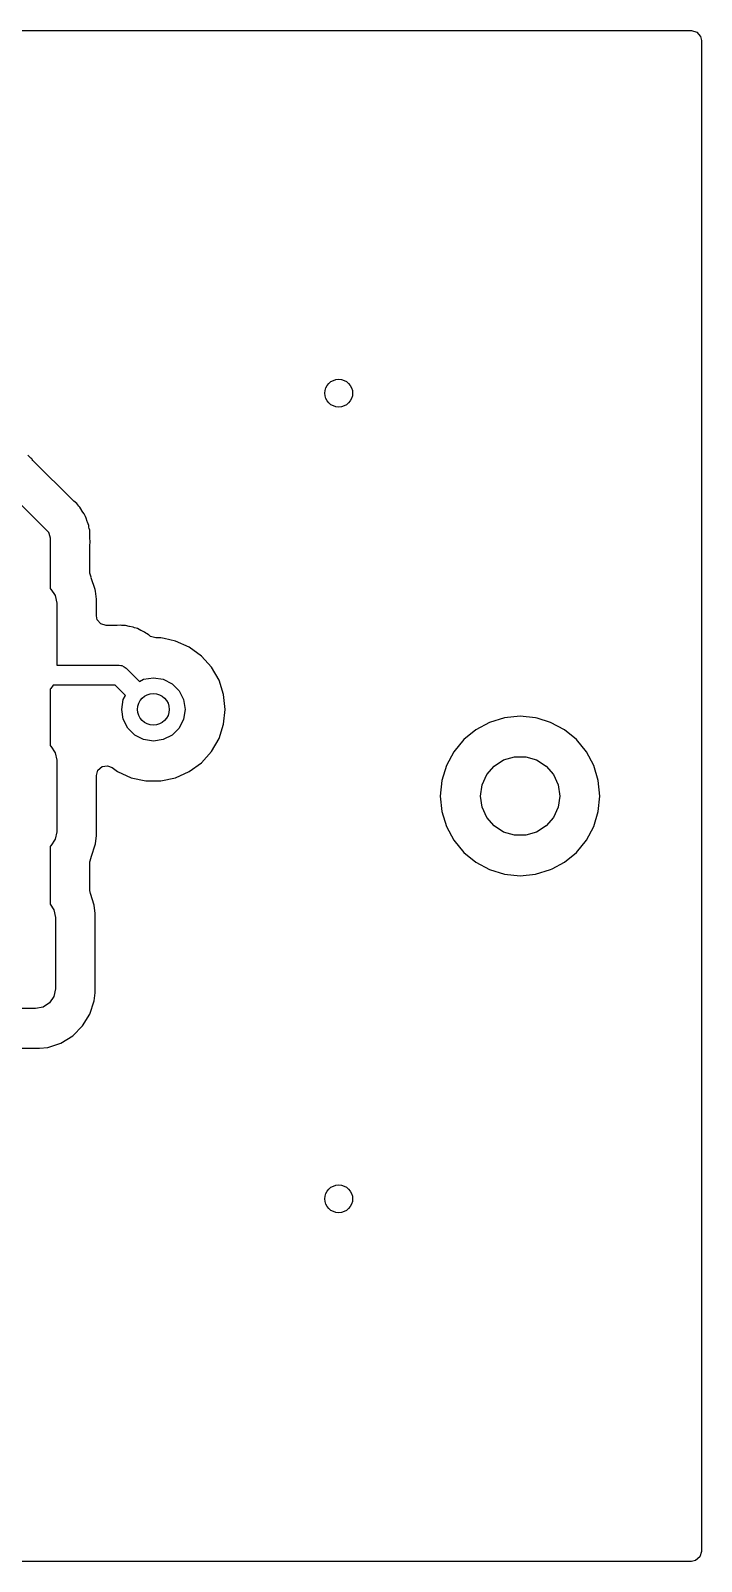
# Model space of a CAD drawing. Extents: x 3.82 to 4.98, y -3.18 to -2.42.
# Drawn here: x 4.647 to 4.98, y -3.18 to -2.42 of the extents above; entities that cross this region are included whole.
import ezdxf

# ---------------------------------------------------------------- set-up
doc = ezdxf.new("R2010")
doc.units = 0
doc.header["$MEASUREMENT"] = 0
doc.layers.add('BLACK', color=7, linetype='CONTINUOUS')

msp = doc.modelspace()

# ---------------------------------------------------------------- linework, layer by layer
at = {"layer": 'BLACK', "linetype": 'CONTINUOUS'}
for p, q in [((4.24125, -2.42), (4.97512, -2.42)), ((4.97512, -2.42), (4.97776, -2.42077)), ((4.97776, -2.42077), (4.97956, -2.42285)), ((4.97956, -2.42285), (4.98, -2.42488)), ((4.98, -2.42488), (4.98, -3.17512)), ((4.64718, -2.63226), (4.6456, -2.63077)), ((4.64758, -2.63263), (4.64718, -2.63226)), ((4.64778, -2.63287), (4.64758, -2.63263)), ((4.64779, -2.63286), (4.64778, -2.63287)), ((4.64817, -2.63335), (4.64779, -2.63286)), ((4.66836, -2.65353), (4.64817, -2.63335)), ((4.63194, -2.64498), (4.65533, -2.66837)), ((4.66853, -2.65369), (4.66836, -2.65353)), ((4.66994, -2.65486), (4.66853, -2.65369)), ((4.67041, -2.6555), (4.66994, -2.65486)), ((4.67091, -2.65608), (4.67041, -2.6555)), ((4.67146, -2.65664), (4.67091, -2.65608)), ((4.6724, -2.65822), (4.67146, -2.65664)), ((4.67146, -2.65664), (4.67146, -2.65664)), ((4.67252, -2.65841), (4.6724, -2.65822)), ((4.6736, -2.65989), (4.67252, -2.65841)), ((4.67389, -2.66063), (4.6736, -2.65989)), ((4.6736, -2.65989), (4.6736, -2.65989)), ((4.67423, -2.66131), (4.67389, -2.66063)), ((4.67463, -2.66199), (4.67423, -2.66131)), ((4.67514, -2.66376), (4.67463, -2.66199)), ((4.67463, -2.66199), (4.67463, -2.66199)), ((4.67522, -2.66397), (4.67514, -2.66376)), ((4.67589, -2.66568), (4.67522, -2.66397)), ((4.67599, -2.66646), (4.67589, -2.66568)), ((4.67615, -2.66721), (4.67599, -2.66646)), ((4.67637, -2.66797), (4.67615, -2.66721)), ((4.65533, -2.66837), (4.65586, -2.66907)), ((4.65586, -2.66907), (4.65599, -2.66919)), ((4.65599, -2.66919), (4.65602, -2.66929)), ((4.65602, -2.66929), (4.65617, -2.66949)), ((4.65617, -2.66949), (4.65643, -2.67068)), ((4.65643, -2.67068), (4.65677, -2.67185)), ((4.65677, -2.67185), (4.65677, -2.6971)), ((4.67638, -2.6685), (4.67637, -2.66797)), ((4.67642, -2.6698), (4.67638, -2.6685)), ((4.67644, -2.67003), (4.67642, -2.6698)), ((4.67648, -2.6703), (4.67644, -2.67003)), ((4.67648, -2.67146), (4.67648, -2.6703)), ((4.67648, -2.6703), (4.67648, -2.6703)), ((4.67656, -2.67419), (4.67648, -2.67146)), ((4.67648, -2.67511), (4.67654, -2.67449)), ((4.67648, -2.6893), (4.67648, -2.67511)), ((4.67653, -2.67449), (4.67656, -2.67419)), ((4.67654, -2.67449), (4.67653, -2.67449)), ((4.67708, -2.69141), (4.67648, -2.6893)), ((4.65677, -2.6971), (4.65711, -2.69732)), ((4.65711, -2.69732), (4.65924, -2.70052)), ((4.67699, -2.69145), (4.67708, -2.69141)), ((4.67711, -2.69171), (4.67699, -2.69145)), ((4.67903, -2.6975), (4.67711, -2.69171)), ((4.67711, -2.69171), (4.67711, -2.69171)), ((4.67711, -2.69171), (4.67711, -2.69171)), ((4.67928, -2.69827), (4.67903, -2.6975)), ((4.65924, -2.70052), (4.65999, -2.70428)), ((4.65999, -2.70428), (4.65999, -2.73508)), ((4.6797, -2.70231), (4.67928, -2.69827)), ((4.67928, -2.69827), (4.67928, -2.69827)), ((4.6797, -2.71049), (4.6797, -2.70231)), ((4.6797, -2.70231), (4.6797, -2.70231)), ((4.68014, -2.71252), (4.6797, -2.71049)), ((4.68194, -2.7146), (4.68014, -2.71252)), ((4.68458, -2.71537), (4.68194, -2.7146)), ((4.68972, -2.71537), (4.68458, -2.71537)), ((4.68995, -2.71536), (4.68972, -2.71537)), ((4.69178, -2.71519), (4.68995, -2.71536)), ((4.69227, -2.71527), (4.69178, -2.71519)), ((4.69178, -2.71519), (4.69178, -2.71519)), ((4.69256, -2.71531), (4.69227, -2.71527)), ((4.69332, -2.71537), (4.69256, -2.71531)), ((4.69411, -2.71537), (4.69332, -2.71537)), ((4.69589, -2.71583), (4.69411, -2.71537)), ((4.69411, -2.71537), (4.69411, -2.71537)), ((4.69611, -2.71588), (4.69589, -2.71583)), ((4.69792, -2.71616), (4.69611, -2.71588)), ((4.69793, -2.71616), (4.69792, -2.71616)), ((4.69865, -2.71648), (4.69793, -2.71616)), ((4.69937, -2.71673), (4.69865, -2.71648)), ((4.70014, -2.71692), (4.69937, -2.71673)), ((4.70174, -2.71781), (4.70014, -2.71692)), ((4.70014, -2.71692), (4.70014, -2.71692)), ((4.70195, -2.71791), (4.70174, -2.71781)), ((4.70364, -2.71863), (4.70195, -2.71791)), ((4.70426, -2.71912), (4.70364, -2.71863)), ((4.7049, -2.71954), (4.70426, -2.71912)), ((4.70559, -2.71992), (4.7049, -2.71954)), ((4.70591, -2.72022), (4.70559, -2.71992)), ((4.70559, -2.71992), (4.70559, -2.71992)), ((4.70662, -2.72077), (4.70591, -2.72022)), ((4.70926, -2.72155), (4.70662, -2.72077)), ((4.71173, -2.72155), (4.70926, -2.72155)), ((4.71328, -2.72188), (4.71173, -2.72155)), ((4.71173, -2.72155), (4.71173, -2.72155)), ((4.71902, -2.7231), (4.71328, -2.72188)), ((4.72582, -2.72613), (4.71902, -2.7231)), ((4.71902, -2.7231), (4.71902, -2.7231)), ((4.73185, -2.73051), (4.72582, -2.72613)), ((4.72582, -2.72613), (4.72582, -2.72613)), ((4.65999, -2.73508), (4.691, -2.73508)), ((4.691, -2.73508), (4.69187, -2.7352)), ((4.69187, -2.7352), (4.69205, -2.73519)), ((4.69205, -2.73519), (4.69214, -2.73524)), ((4.69214, -2.73524), (4.69239, -2.73528)), ((4.69239, -2.73528), (4.69341, -2.73594)), ((4.69341, -2.73594), (4.69448, -2.73652)), ((4.73684, -2.73605), (4.73185, -2.73051)), ((4.73185, -2.73051), (4.73185, -2.73051)), ((4.69448, -2.73652), (4.70105, -2.74309)), ((4.70105, -2.74309), (4.70313, -2.74202)), ((4.70313, -2.74202), (4.708, -2.74125)), ((4.708, -2.74125), (4.71287, -2.74202)), ((4.71287, -2.74202), (4.71726, -2.74426)), ((4.74057, -2.7425), (4.73684, -2.73605)), ((4.74287, -2.74959), (4.74057, -2.7425)), ((4.65711, -2.74668), (4.65677, -2.7469)), ((4.65677, -2.7469), (4.65677, -2.7751)), ((4.65828, -2.74492), (4.65711, -2.74668)), ((4.68896, -2.74492), (4.65828, -2.74492)), ((4.69409, -2.75005), (4.68896, -2.74492)), ((4.69302, -2.75213), (4.69409, -2.75005)), ((4.71726, -2.74426), (4.72074, -2.74774)), ((4.72074, -2.74774), (4.72298, -2.75213)), ((4.74365, -2.757), (4.74287, -2.74959)), ((4.69225, -2.757), (4.69302, -2.75213)), ((4.69302, -2.76187), (4.69225, -2.757)), ((4.72298, -2.75213), (4.72375, -2.757)), ((4.72375, -2.757), (4.72298, -2.76187)), ((4.74287, -2.76441), (4.74365, -2.757)), ((4.69526, -2.76626), (4.69302, -2.76187)), ((4.69874, -2.76974), (4.69526, -2.76626)), ((4.72074, -2.76626), (4.71726, -2.76974)), ((4.72298, -2.76187), (4.72074, -2.76626)), ((4.74057, -2.7715), (4.74287, -2.76441)), ((4.87485, -2.76343), (4.86801, -2.76709)), ((4.88228, -2.76118), (4.87485, -2.76343)), ((4.89, -2.76042), (4.88228, -2.76118)), ((4.89772, -2.76118), (4.89, -2.76042)), ((4.8985, -2.76141), (4.89772, -2.76118)), ((4.90515, -2.76343), (4.8985, -2.76141)), ((4.91199, -2.76709), (4.90515, -2.76343)), ((4.90515, -2.76343), (4.90515, -2.76343)), ((4.70313, -2.77198), (4.69874, -2.76974)), ((4.708, -2.77275), (4.70313, -2.77198)), ((4.71287, -2.77198), (4.708, -2.77275)), ((4.71726, -2.76974), (4.71287, -2.77198)), ((4.73684, -2.77795), (4.74057, -2.7715)), ((4.86201, -2.77201), (4.85709, -2.77801)), ((4.86801, -2.76709), (4.86201, -2.77201)), ((4.86801, -2.76709), (4.86801, -2.76709)), ((4.91799, -2.77201), (4.91199, -2.76709)), ((4.91199, -2.76709), (4.91199, -2.76709)), ((4.92291, -2.77801), (4.91799, -2.77201)), ((4.65677, -2.7751), (4.65711, -2.77532)), ((4.65711, -2.77532), (4.65924, -2.77852)), ((4.65924, -2.77852), (4.65999, -2.78228)), ((4.73185, -2.78349), (4.73684, -2.77795)), ((4.85709, -2.77801), (4.85343, -2.78485)), ((4.85709, -2.77801), (4.85709, -2.77801)), ((4.88182, -2.78209), (4.8872, -2.78052)), ((4.8872, -2.78052), (4.8928, -2.78052)), ((4.8928, -2.78052), (4.89818, -2.78209)), ((4.92657, -2.78485), (4.92291, -2.77801)), ((4.92291, -2.77801), (4.92291, -2.77801)), ((4.65999, -2.78228), (4.65999, -2.81772)), ((4.6797, -2.78984), (4.68047, -2.7872)), ((4.68047, -2.7872), (4.68255, -2.7854)), ((4.68255, -2.7854), (4.68527, -2.78501)), ((4.68527, -2.78501), (4.68745, -2.78589)), ((4.68745, -2.78589), (4.68948, -2.78736)), ((4.68948, -2.78736), (4.69018, -2.78787)), ((4.69018, -2.78787), (4.69698, -2.7909)), ((4.71902, -2.7909), (4.72582, -2.78787)), ((4.72582, -2.78787), (4.73185, -2.78349)), ((4.85343, -2.78485), (4.85118, -2.79228)), ((4.87344, -2.78936), (4.87711, -2.78512)), ((4.87711, -2.78512), (4.88182, -2.78209)), ((4.89818, -2.78209), (4.90289, -2.78512)), ((4.90289, -2.78512), (4.90656, -2.78936)), ((4.92882, -2.79228), (4.92657, -2.78485)), ((4.92657, -2.78485), (4.92657, -2.78485)), ((4.92657, -2.78485), (4.92657, -2.78485)), ((4.6797, -2.8), (4.6797, -2.78984)), ((4.69698, -2.7909), (4.69698, -2.7909)), ((4.69698, -2.7909), (4.70427, -2.79245)), ((4.70427, -2.79245), (4.70427, -2.79245)), ((4.70427, -2.79245), (4.71173, -2.79245)), ((4.71173, -2.79245), (4.71902, -2.7909)), ((4.71173, -2.79245), (4.71173, -2.79245)), ((4.85118, -2.79228), (4.85042, -2.8)), ((4.87031, -2.8), (4.87111, -2.79445)), ((4.87111, -2.79445), (4.87344, -2.78936)), ((4.90656, -2.78936), (4.90889, -2.79445)), ((4.90889, -2.79445), (4.90969, -2.8)), ((4.92958, -2.8), (4.92882, -2.79228)), ((4.6797, -2.81969), (4.6797, -2.8)), ((4.85042, -2.8), (4.85118, -2.80772)), ((4.87111, -2.80555), (4.87031, -2.8)), ((4.90969, -2.8), (4.90889, -2.80555)), ((4.92882, -2.80772), (4.92958, -2.8)), ((4.85118, -2.80772), (4.85343, -2.81515)), ((4.87344, -2.81064), (4.87111, -2.80555)), ((4.87711, -2.81488), (4.87344, -2.81064)), ((4.90656, -2.81064), (4.90289, -2.81488)), ((4.90889, -2.80555), (4.90656, -2.81064)), ((4.92657, -2.81515), (4.92882, -2.80772)), ((4.65999, -2.81772), (4.65924, -2.82148)), ((4.85343, -2.81515), (4.85709, -2.82199)), ((4.88182, -2.81791), (4.87711, -2.81488)), ((4.8872, -2.81948), (4.88182, -2.81791)), ((4.8928, -2.81948), (4.8872, -2.81948)), ((4.89818, -2.81791), (4.8928, -2.81948)), ((4.90289, -2.81488), (4.89818, -2.81791)), ((4.92291, -2.82199), (4.92657, -2.81515)), ((4.65711, -2.82468), (4.65677, -2.8249)), ((4.65677, -2.8249), (4.65677, -2.85376)), ((4.65924, -2.82148), (4.65711, -2.82468)), ((4.67711, -2.83029), (4.67928, -2.82373)), ((4.67928, -2.82373), (4.6797, -2.81969)), ((4.85709, -2.82199), (4.85709, -2.82199)), ((4.85709, -2.82199), (4.86201, -2.82799)), ((4.91799, -2.82799), (4.92291, -2.82199)), ((4.67648, -2.8327), (4.67708, -2.83059)), ((4.67648, -2.84691), (4.67648, -2.8327)), ((4.67699, -2.83055), (4.67711, -2.83029)), ((4.67708, -2.83059), (4.67699, -2.83055)), ((4.67711, -2.83029), (4.67711, -2.83029)), ((4.86201, -2.82799), (4.86801, -2.83291)), ((4.86801, -2.83291), (4.86801, -2.83291)), ((4.86801, -2.83291), (4.87485, -2.83657)), ((4.90589, -2.83617), (4.91199, -2.83291)), ((4.91199, -2.83291), (4.91799, -2.82799)), ((4.91199, -2.83291), (4.91199, -2.83291)), ((4.87485, -2.83657), (4.87485, -2.83657)), ((4.87485, -2.83657), (4.87485, -2.83657)), ((4.87485, -2.83657), (4.88228, -2.83882)), ((4.88228, -2.83882), (4.89, -2.83958)), ((4.89, -2.83958), (4.89772, -2.83882)), ((4.89772, -2.83882), (4.90515, -2.83657)), ((4.90515, -2.83657), (4.90589, -2.83617)), ((4.67672, -2.84845), (4.67648, -2.84691)), ((4.67865, -2.85427), (4.67672, -2.84845)), ((4.65677, -2.85376), (4.65861, -2.85652)), ((4.65861, -2.85652), (4.65936, -2.86028)), ((4.67907, -2.85831), (4.67865, -2.85427)), ((4.65936, -2.86028), (4.65936, -2.89572)), ((4.67907, -2.89769), (4.67907, -2.85831)), ((4.65648, -2.90268), (4.65329, -2.90481)), ((4.65861, -2.89948), (4.65648, -2.90268)), ((4.65936, -2.89572), (4.65861, -2.89948)), ((4.67648, -2.90829), (4.67865, -2.90173)), ((4.67865, -2.90173), (4.67907, -2.89769)), ((4.64952, -2.90556), (4.62196, -2.90556)), ((4.65329, -2.90481), (4.64952, -2.90556)), ((4.67285, -2.91417), (4.67648, -2.90829)), ((4.66797, -2.91905), (4.67285, -2.91417)), ((4.62532, -2.92526), (4.65149, -2.92526)), ((4.65149, -2.92526), (4.65554, -2.92485)), ((4.65149, -2.92526), (4.65149, -2.92526)), ((4.65554, -2.92485), (4.66209, -2.92268)), ((4.66209, -2.92268), (4.66797, -2.91905)), ((4.98, -3.17512), (4.97922, -3.17776)), ((4.97512, -3.18), (3.82488, -3.18)), ((4.97715, -3.17956), (4.97512, -3.18)), ((4.97922, -3.17776), (4.97715, -3.17956))]:
    msp.add_line(p, q, dxfattribs=at)
at = {"layer": 'BLACK'}
for centre, radius in [((4.8, -2.6), 0.00689), ((4.708, -2.757), 0.00787), ((4.8, -3), 0.00689)]:
    msp.add_circle(centre, radius, dxfattribs=at)

doc.saveas('drawing.dxf')
